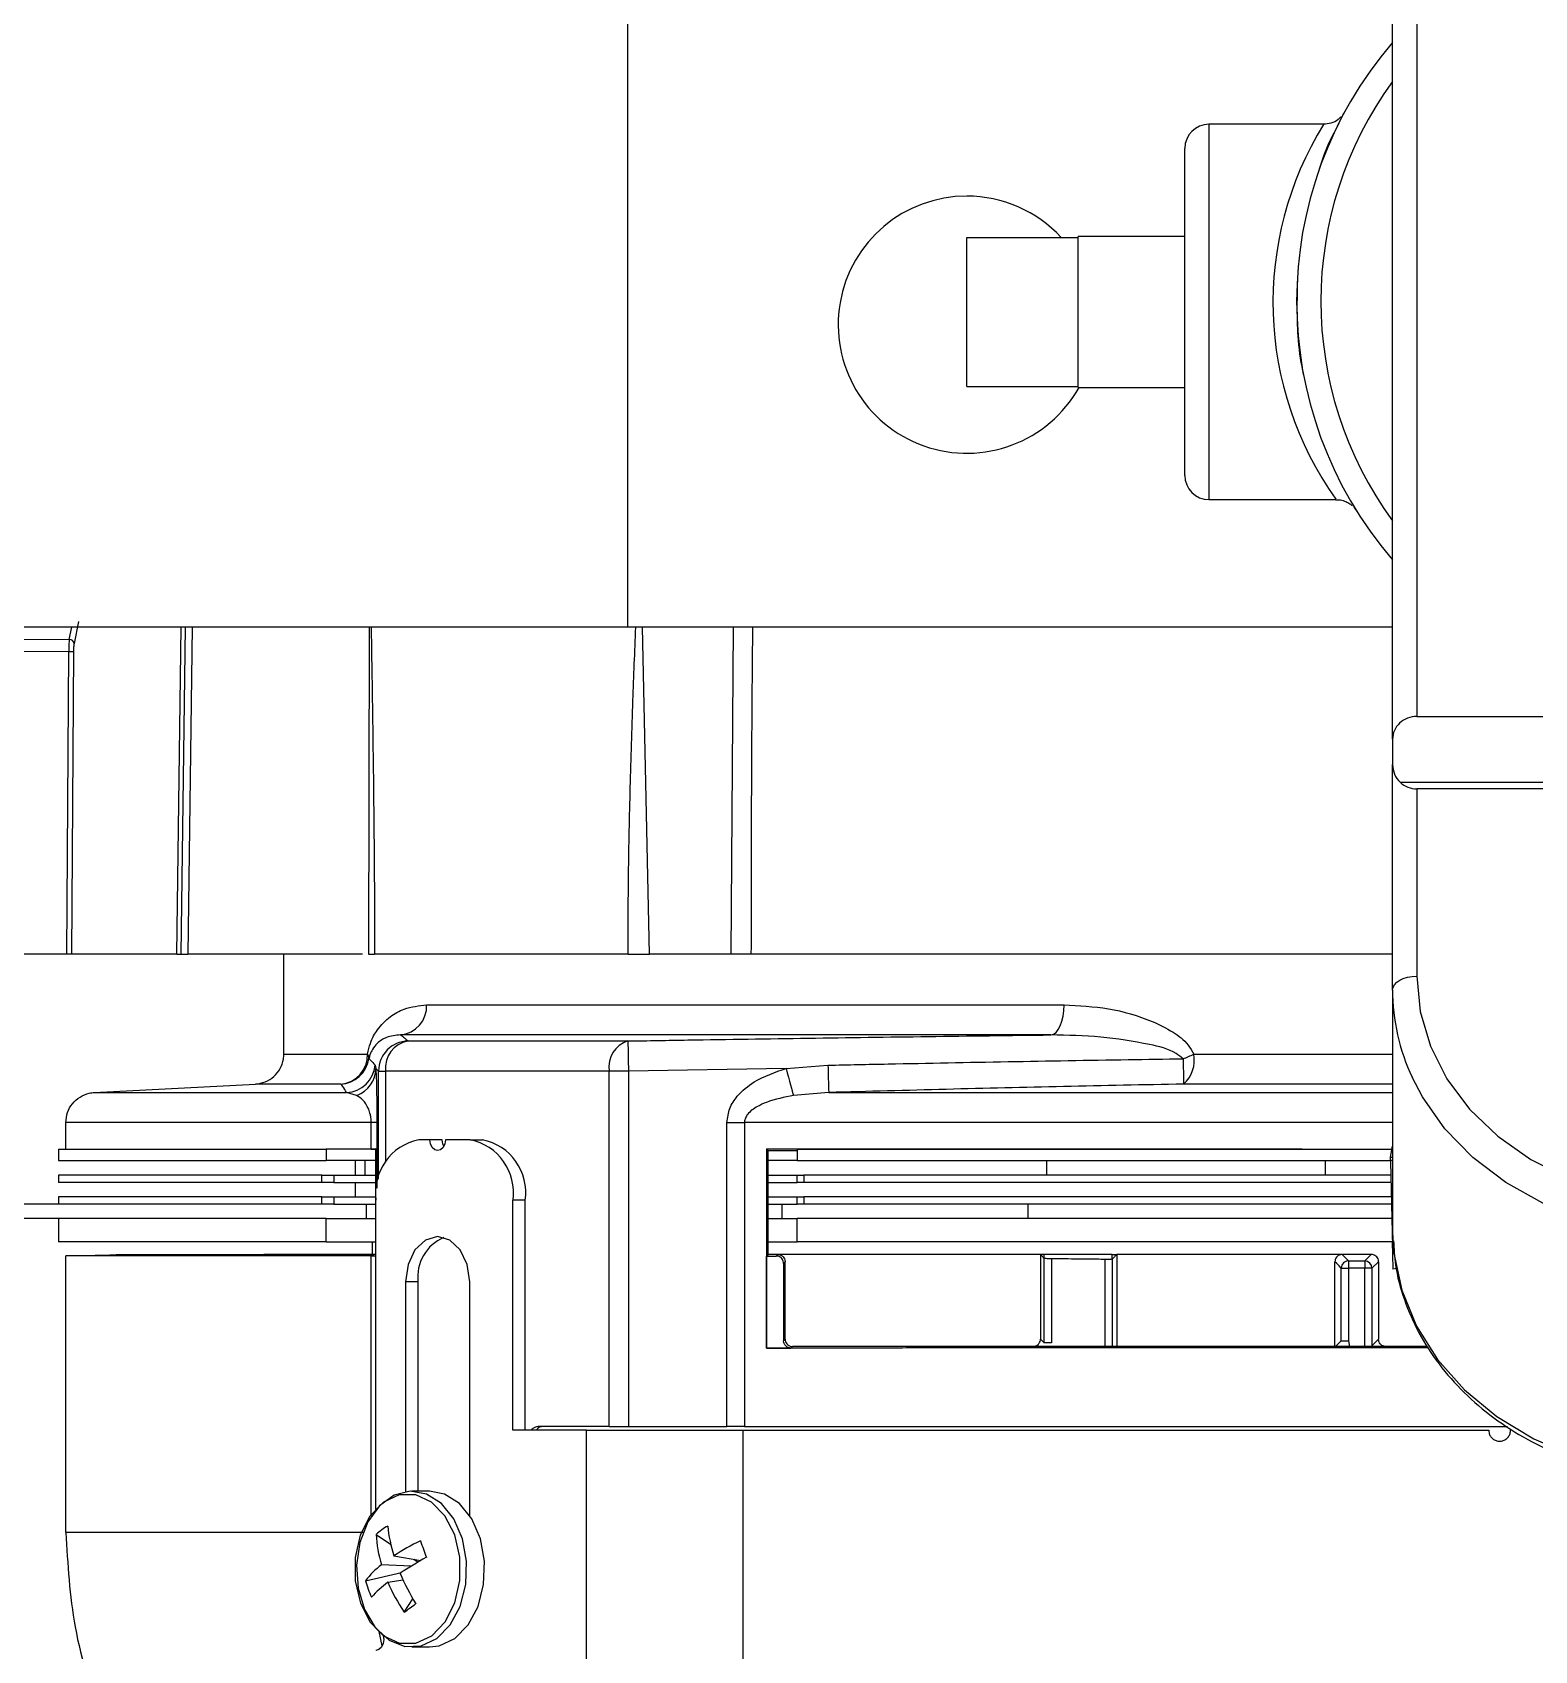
# Model space of a CAD drawing. Extents: x 8 to 113, y 0 to 87.
# Drawn here: x 45.579 to 48.681, y 72.962 to 76.304 of the extents above; entities that cross this region are included whole.
import ezdxf

# ---------------------------------------------------------------- set-up
doc = ezdxf.new("R2010")
doc.units = 0
doc.header["$MEASUREMENT"] = 0
doc.layers.add('OBJECT', color=7, linetype='CONTINUOUS')

msp = doc.modelspace()

# ---------------------------------------------------------------- linework, layer by layer
at = {"layer": 'OBJECT'}
for p, q in [((48.3873, 74.8444), (48.3873, 76.7277)), ((48.4373, 76.7277), (48.4373, 74.8913)), ((46.8083, 75.0752), (46.8083, 76.3252)), ((48.245, 76.114), (48.0083, 76.114)), ((48.0083, 76.114), (48.0083, 75.339)), ((47.9583, 75.389), (47.9583, 76.064)), ((47.5083, 75.8805), (47.7383, 75.8805)), ((47.5083, 75.5725), (47.5083, 75.8805)), ((47.9583, 75.8825), (47.7383, 75.8825)), ((47.7383, 75.8805), (47.7383, 75.8825)), ((47.7383, 75.7514), (47.7383, 75.8805)), ((47.7383, 75.7016), (47.7383, 75.7514)), ((47.7383, 75.5725), (47.7383, 75.7016)), ((47.5083, 75.5725), (47.7383, 75.5725)), ((47.7383, 75.5705), (47.7383, 75.5725)), ((47.7383, 75.5705), (47.9583, 75.5705)), ((48.0083, 75.339), (48.27, 75.339)), ((46.8083, 75.0752), (45.1203, 75.0752)), ((45.6555, 75.0502), (45.6606, 75.0752)), ((45.6745, 75.087), (45.6652, 75.0415)), ((45.8773, 74.4002), (45.8867, 75.0752)), ((45.8862, 74.4002), (45.8956, 75.0752)), ((45.9094, 75.0752), (45.9, 74.4002)), ((46.2748, 75.0752), (46.2728, 74.4002)), ((48.3873, 75.0752), (46.8083, 75.0752)), ((46.8534, 74.4002), (46.8385, 75.0752)), ((47.0258, 75.0752), (47.0211, 74.4002)), ((45.3378, 75.0519), (45.6555, 75.0502)), ((45.6542, 75.0244), (45.3375, 75.026)), ((45.6503, 74.4002), (45.6542, 75.0244)), ((45.6639, 75.0243), (45.66, 74.4002)), ((48.4373, 74.8913), (48.7923, 74.8913)), ((48.3873, 74.8444), (48.3873, 74.7917)), ((48.3873, 74.3262), (48.3873, 74.7917)), ((48.4031, 74.7552), (49.6135, 74.7552)), ((49.5793, 74.7417), (48.4373, 74.7417)), ((48.4373, 74.7417), (48.4373, 74.3549)), ((45.6503, 74.4002), (45.3375, 74.4002)), ((45.8773, 74.4002), (45.66, 74.4002)), ((45.8862, 74.4002), (45.9, 74.4002)), ((46.2608, 74.4002), (45.9, 74.4002)), ((46.0984, 74.1938), (46.0984, 74.4002)), ((46.8089, 74.4002), (46.2857, 74.4002)), ((47.0211, 74.4002), (46.8534, 74.4002)), ((48.3873, 74.4002), (47.0628, 74.4002)), ((46.3932, 74.2954), (47.7091, 74.2954)), ((48.3873, 74.3262), (48.3873, 74.2006)), ((47.6821, 74.2334), (46.3389, 74.2334)), ((46.0984, 74.1938), (46.2711, 74.1938)), ((46.3548, 74.2209), (46.8088, 74.2209)), ((47.9767, 74.1938), (48.3873, 74.1938)), ((48.3873, 74.2006), (48.3873, 73.8306)), ((46.2869, 74.1709), (46.2882, 74.1641)), ((46.2941, 74.1589), (46.2882, 74.1641)), ((47.1354, 74.1641), (46.8098, 74.1589)), ((47.1354, 74.1641), (47.2217, 74.1709)), ((45.7071, 74.1145), (46.0396, 74.1319)), ((46.2158, 74.1319), (46.0396, 74.1319)), ((46.2941, 74.1589), (46.3084, 74.1589)), ((46.2941, 73.9353), (46.2941, 74.1589)), ((46.7703, 74.1589), (46.3084, 74.1589)), ((46.3084, 74.1589), (46.3084, 73.9707)), ((46.8098, 74.1589), (46.7703, 74.1589)), ((46.7703, 73.425), (46.7703, 74.1589)), ((46.8098, 74.1589), (46.8098, 73.425)), ((48.3873, 74.1319), (47.9559, 74.1319)), ((45.7071, 74.1145), (46.2279, 74.1145)), ((46.2487, 74.1084), (46.2279, 74.1145)), ((47.2234, 74.1145), (47.1505, 74.1083)), ((47.2234, 74.1145), (48.3873, 74.1145)), ((46.2788, 74.0526), (45.6484, 74.0526)), ((45.6484, 73.9978), (45.6484, 74.0526)), ((46.2904, 74.0526), (46.2788, 74.0526)), ((46.2788, 73.9978), (46.2788, 74.0526)), ((46.2904, 74.0526), (46.2904, 73.9172)), ((47.0132, 74.0526), (47.0494, 74.0526)), ((47.0132, 73.425), (47.0132, 74.0526)), ((47.0494, 74.0526), (47.0494, 73.425)), ((48.3873, 74.0526), (47.0494, 74.0526)), ((45.6333, 73.9978), (45.6333, 73.9738)), ((45.6333, 73.9978), (46.1855, 73.9978)), ((46.1855, 73.9978), (46.1855, 73.9738)), ((46.2035, 73.9978), (46.1855, 73.9978)), ((46.2788, 73.9978), (46.2035, 73.9978)), ((46.2788, 73.9978), (46.2875, 73.9978)), ((46.2875, 73.9978), (46.2788, 73.9978)), ((46.2875, 73.9987), (46.2875, 73.7763)), ((46.4, 74.0169), (46.377, 74.0169)), ((46.4254, 74.0169), (46.4, 74.0169)), ((46.4831, 74.0169), (46.4318, 74.0169)), ((46.4831, 74.0169), (46.5085, 74.0169)), ((47.095, 73.9984), (47.0983, 73.995)), ((47.095, 73.9984), (47.095, 73.5866)), ((47.0978, 73.995), (47.0983, 73.995)), ((47.0978, 73.995), (47.0978, 73.78)), ((47.0983, 73.995), (47.1583, 73.995)), ((47.1583, 73.9978), (48.3859, 73.9978)), ((47.1583, 73.9978), (47.1583, 73.9738)), ((48.3833, 73.9809), (48.3873, 74.004)), ((45.6333, 73.9738), (46.1855, 73.9738)), ((46.2875, 73.9738), (46.1855, 73.9738)), ((46.2455, 73.9738), (46.2455, 73.9438)), ((46.2665, 73.9438), (46.2665, 73.9738)), ((47.1583, 73.9738), (47.0978, 73.9738)), ((47.1583, 73.9738), (48.3833, 73.9738)), ((47.6735, 73.9438), (47.6735, 73.9738)), ((48.2491, 73.9438), (48.2491, 73.9738)), ((48.3833, 73.9753), (48.3833, 73.9805)), ((48.3873, 73.9738), (48.3833, 73.9738)), ((48.388, 73.796), (48.3834, 73.9722)), ((45.6333, 73.9438), (45.6333, 73.9289)), ((46.1766, 73.9438), (45.6333, 73.9438)), ((46.1766, 73.9289), (45.6333, 73.9289)), ((46.1766, 73.9289), (46.1766, 73.9438)), ((46.1766, 73.9438), (46.2018, 73.9438)), ((46.2018, 73.9289), (46.1766, 73.9289)), ((46.2018, 73.9438), (46.2018, 73.9289)), ((46.2018, 73.9438), (46.2875, 73.9438)), ((46.2018, 73.9289), (46.2875, 73.9289)), ((46.2455, 73.9289), (46.2455, 73.8989)), ((47.0978, 73.9438), (47.1583, 73.9438)), ((47.0978, 73.9289), (47.1583, 73.9289)), ((47.1583, 73.9289), (47.1583, 73.9438)), ((47.1583, 73.9438), (47.172, 73.9438)), ((47.172, 73.9289), (47.1583, 73.9289)), ((47.172, 73.9438), (47.172, 73.9289)), ((48.3841, 73.9438), (47.172, 73.9438)), ((48.3845, 73.9289), (47.172, 73.9289)), ((45.6333, 73.8989), (45.6333, 73.884)), ((46.1766, 73.8989), (45.6333, 73.8989)), ((46.1766, 73.884), (46.1766, 73.8989)), ((46.1766, 73.8989), (46.2018, 73.8989)), ((46.2018, 73.8989), (46.2018, 73.884)), ((46.2018, 73.8989), (46.2875, 73.8989)), ((46.2886, 73.2531), (46.2886, 73.8919)), ((46.5714, 73.4169), (46.5714, 73.8919)), ((46.5969, 73.8919), (46.5714, 73.8919)), ((46.5969, 73.4169), (46.5969, 73.8919)), ((47.0978, 73.8989), (47.1583, 73.8989)), ((47.1583, 73.884), (47.1583, 73.8989)), ((47.1583, 73.8989), (47.172, 73.8989)), ((47.172, 73.8989), (47.172, 73.884)), ((48.3853, 73.8989), (47.172, 73.8989)), ((45.6648, 73.884), (45.4833, 73.884)), ((46.1766, 73.884), (45.6648, 73.884)), ((46.2018, 73.884), (46.1766, 73.884)), ((46.2018, 73.884), (46.2875, 73.884)), ((46.2693, 73.854), (46.2693, 73.884)), ((47.0978, 73.884), (47.1583, 73.884)), ((47.1269, 73.854), (47.1269, 73.884)), ((47.172, 73.884), (47.1583, 73.884)), ((48.3857, 73.884), (47.172, 73.884)), ((47.6352, 73.854), (47.6352, 73.884)), ((45.6648, 73.854), (45.4833, 73.854)), ((45.6333, 73.854), (45.6333, 73.806)), ((46.1855, 73.854), (45.6648, 73.854)), ((46.1855, 73.806), (46.1855, 73.854)), ((46.1855, 73.854), (46.2875, 73.854)), ((47.0978, 73.854), (47.1583, 73.854)), ((47.1583, 73.806), (47.1583, 73.854)), ((48.3865, 73.854), (47.1583, 73.854)), ((48.3873, 73.8306), (48.3879, 73.8092)), ((46.1855, 73.806), (45.6333, 73.806)), ((46.1855, 73.806), (46.2875, 73.806)), ((46.2812, 73.78), (46.2812, 73.806)), ((47.0978, 73.806), (47.1583, 73.806)), ((48.3877, 73.806), (47.1583, 73.806)), ((48.3865, 73.806), (48.388, 73.7511)), ((46.2788, 73.7773), (45.6484, 73.7773)), ((45.6484, 73.206), (45.6484, 73.7773)), ((45.7523, 73.78), (46.0573, 73.78)), ((46.0583, 73.78), (46.0573, 73.78)), ((46.2875, 73.78), (46.0583, 73.78)), ((46.2788, 73.7773), (46.2875, 73.7773)), ((46.2788, 73.7773), (46.2875, 73.7773)), ((46.2788, 73.2398), (46.2788, 73.7773)), ((47.0951, 73.5867), (47.0951, 73.7767)), ((47.0983, 73.78), (47.0978, 73.78)), ((47.0983, 73.78), (47.0983, 73.78)), ((47.0983, 73.78), (47.0994, 73.78)), ((47.1183, 73.78), (47.0994, 73.78)), ((47.1151, 73.7767), (47.1183, 73.78)), ((47.1183, 73.78), (47.1183, 73.78)), ((47.1333, 73.78), (47.1183, 73.78)), ((47.1183, 73.78), (47.1183, 73.78)), ((47.1333, 73.7647), (47.1301, 73.7615)), ((47.1301, 73.7615), (47.1301, 73.602)), ((47.6604, 73.78), (47.1333, 73.78)), ((47.1333, 73.7647), (47.1333, 73.7653)), ((47.1333, 73.7653), (47.1333, 73.7652)), ((47.1333, 73.6053), (47.1333, 73.7647)), ((47.6604, 73.78), (47.6604, 73.6052)), ((47.6683, 73.78), (47.6604, 73.78)), ((47.6679, 73.5975), (47.6679, 73.7724)), ((47.6679, 73.7724), (47.6682, 73.7723)), ((47.6682, 73.7723), (47.6683, 73.78)), ((47.8083, 73.78), (47.6683, 73.78)), ((47.6829, 73.7718), (47.6829, 73.5975)), ((47.7937, 73.59), (47.7937, 73.7706)), ((47.8082, 73.7707), (47.8083, 73.78)), ((47.8082, 73.7707), (47.8087, 73.7708)), ((47.8083, 73.78), (47.818, 73.78)), ((47.8087, 73.7708), (47.8087, 73.59)), ((48.2683, 73.78), (47.818, 73.78)), ((47.818, 73.78), (47.818, 73.59)), ((48.2833, 73.78), (48.2683, 73.78)), ((48.2683, 73.59), (48.2683, 73.7649)), ((48.3433, 73.78), (48.3433, 73.78)), ((48.3583, 73.7651), (48.3448, 73.7517)), ((48.3583, 73.7649), (48.3583, 73.7651)), ((48.3583, 73.7649), (48.3583, 73.6051)), ((48.2813, 73.7519), (48.2963, 73.7519)), ((48.2813, 73.6015), (48.2813, 73.7519)), ((48.3298, 73.7517), (48.2963, 73.7519)), ((48.2963, 73.7519), (48.2963, 73.6015)), ((48.3298, 73.5915), (48.3298, 73.7517)), ((48.3448, 73.7517), (48.3298, 73.7517)), ((48.3448, 73.7517), (48.3448, 73.5915)), ((48.3952, 73.7512), (48.3881, 73.7497)), ((46.3498, 73.7234), (46.3498, 73.2904)), ((46.3752, 73.7234), (46.3498, 73.7234)), ((46.3752, 73.7234), (46.3752, 73.2914)), ((46.482, 73.2411), (46.482, 73.7234)), ((47.1301, 73.602), (47.1333, 73.6053)), ((47.1333, 73.6047), (47.1333, 73.6053)), ((47.6604, 73.6052), (47.6679, 73.5975)), ((47.6829, 73.5975), (47.6679, 73.5975)), ((48.2683, 73.5885), (48.2813, 73.6015)), ((48.2813, 73.6015), (48.2963, 73.6015)), ((48.2963, 73.6015), (48.2982, 73.59)), ((48.3583, 73.6049), (48.3583, 73.6051)), ((47.095, 73.5866), (47.0951, 73.5867)), ((47.1484, 73.59), (47.1483, 73.59)), ((47.3683, 73.59), (47.3683, 73.59)), ((47.3833, 73.59), (47.3683, 73.59)), ((47.3764, 73.59), (47.3683, 73.59)), ((48.4589, 73.59), (47.3833, 73.59)), ((46.7703, 73.425), (46.6233, 73.425)), ((46.7703, 73.425), (46.8098, 73.425)), ((46.8098, 73.425), (47.0132, 73.425)), ((47.0494, 73.425), (48.6243, 73.425)), ((46.7234, 73.4169), (46.5714, 73.4169)), ((46.7234, 72.8369), (46.7234, 73.4169)), ((46.7234, 73.4169), (47.0467, 73.4169)), ((47.0467, 72.8369), (47.0467, 73.4169)), ((47.0467, 73.4169), (48.5858, 73.4169)), ((46.3993, 73.2914), (46.3623, 73.2914)), ((46.2618, 73.206), (45.6484, 73.206)), ((46.2888, 73.2019), (46.3189, 73.182)), ((46.3254, 73.1578), (46.3811, 73.148)), ((46.267, 73.1062), (46.3414, 73.1235)), ((46.3613, 73.1362), (46.2998, 73.1392)), ((46.3664, 73.1506), (46.3754, 73.1447)), ((46.3129, 73.103), (46.3444, 73.1081)), ((46.3469, 73.0415), (46.3649, 73.0686)), ((46.3013, 72.972), (46.2955, 73.0012)), ((46.2886, 72.9619), (46.2886, 72.9624)), ((46.3623, 72.9694), (46.3993, 72.9694))]:
    msp.add_line(p, q, dxfattribs=at)
at = {"layer": 'OBJECT', "flags": 128}
for points in [[(48.3873, 74.3262), (48.3883, 74.3318), (48.3911, 74.3372), (48.3958, 74.3421), (48.402, 74.3465), (48.4095, 74.35), (48.4182, 74.3527), (48.4276, 74.3543), (48.4373, 74.3549)], [(48.4373, 74.3549), (48.4444, 74.2817), (48.4653, 74.2103), (48.4996, 74.1425), (48.5464, 74.08), (48.6046, 74.0241), (48.6727, 73.9765), (48.7491, 73.9381), (48.8319, 73.91), (48.919, 73.8929), (49.0083, 73.8871), (49.0976, 73.8929), (49.1848, 73.91), (49.2676, 73.9381), (49.344, 73.9765), (49.4121, 74.0241), (49.4703, 74.08), (49.5171, 74.1425), (49.5514, 74.2103), (49.5723, 74.2817), (49.5793, 74.3549)], [(47.6821, 74.2334), (47.6874, 74.2349), (47.6925, 74.2386), (47.6972, 74.2444), (47.7013, 74.2521), (47.7046, 74.2615), (47.7071, 74.2721), (47.7086, 74.2835), (47.7091, 74.2954)], [(49.6116, 74.2056), (49.6017, 74.1763), (49.5678, 74.1055), (49.5214, 74.0396), (49.4636, 73.9802), (49.3955, 73.9285), (49.3188, 73.8857), (49.2352, 73.8527), (49.1465, 73.8303), (49.0547, 73.8189), (48.9619, 73.8189), (48.8701, 73.8303), (48.7814, 73.8527), (48.6978, 73.8857), (48.6211, 73.9285), (48.5531, 73.9802), (48.4952, 74.0396), (48.4488, 74.1055), (48.4276, 74.146)], [(47.1354, 74.1641), (47.1378, 74.1551), (47.1402, 74.1464), (47.1425, 74.1381), (47.1446, 74.1303), (47.1465, 74.1233), (47.1481, 74.1172), (47.1495, 74.1122), (47.1505, 74.1083)], [(46.4318, 74.0169), (46.4306, 74.0083), (46.4271, 74.001), (46.422, 73.9961), (46.4159, 73.9944), (46.4098, 73.9961), (46.4046, 74.001), (46.4012, 74.0083), (46.4, 74.0169)], [(46.4286, 74.0034), (46.4266, 74.0083), (46.4254, 74.0169)], [(48.3879, 73.8092), (48.3901, 73.7825), (48.4063, 73.706), (48.4365, 73.6323), (48.48, 73.5633), (48.5358, 73.5005), (48.6027, 73.4454), (48.6791, 73.3993), (48.7631, 73.3633), (48.8528, 73.3381), (48.9462, 73.3245), (49.041, 73.3226), (49.135, 73.3326), (49.2261, 73.3542), (49.3121, 73.387), (49.391, 73.43), (49.461, 73.4824), (49.5205, 73.543), (49.568, 73.6102), (49.6024, 73.6826), (49.623, 73.7584), (49.6293, 73.8306)], [(46.482, 73.7234), (46.477, 73.7592), (46.4626, 73.7895), (46.4412, 73.8098), (46.4159, 73.8169), (46.3906, 73.8098), (46.3691, 73.7895), (46.3548, 73.7592), (46.3498, 73.7234)], [(45.6484, 73.7773), (45.7391, 73.7796), (45.7523, 73.78)], [(47.0951, 73.7767), (47.0973, 73.779), (47.0983, 73.78)], [(47.6604, 73.78), (47.6609, 73.7795), (47.6618, 73.7786), (47.6636, 73.7768), (47.6654, 73.7749), (47.6663, 73.774), (47.6679, 73.7724)], [(47.818, 73.78), (47.8175, 73.7795), (47.8153, 73.7773), (47.8142, 73.7762), (47.8131, 73.7752), (47.8109, 73.773), (47.8098, 73.7719), (47.8087, 73.7708)], [(48.2813, 73.7519), (48.2769, 73.7563), (48.272, 73.7612), (48.2683, 73.7649)], [(48.2833, 73.78), (48.2841, 73.7792), (48.2872, 73.7761), (48.292, 73.7713), (48.2964, 73.7669)], [(48.2964, 73.7669), (48.2964, 73.7665), (48.2964, 73.7656), (48.2964, 73.7642), (48.2963, 73.7623), (48.2963, 73.7601), (48.2963, 73.7575), (48.2963, 73.7548), (48.2963, 73.7519)], [(48.2964, 73.7669), (48.3264, 73.7667), (48.3299, 73.7667)], [(48.3299, 73.7667), (48.3299, 73.7663), (48.3299, 73.7654), (48.3299, 73.764), (48.3299, 73.7622), (48.3299, 73.7599), (48.3299, 73.7573), (48.3299, 73.7546), (48.3298, 73.7517)], [(48.3299, 73.7667), (48.3303, 73.7671), (48.3335, 73.7702), (48.3384, 73.7751), (48.3433, 73.78)], [(47.1483, 73.59), (47.1475, 73.5892), (47.1451, 73.5868)], [(46.4142, 72.9871), (46.4418, 73.0151), (46.4623, 73.0533), (46.4739, 73.0984), (46.4756, 73.1463), (46.4673, 73.1929), (46.4496, 73.2338), (46.4241, 73.2656), (46.3932, 73.2853), (46.3595, 73.2913), (46.3261, 73.283), (46.2959, 73.2611), (46.2716, 73.2276), (46.2554, 73.1855), (46.2486, 73.1385), (46.252, 73.0907), (46.2652, 73.0465), (46.287, 73.0097), (46.3155, 72.9837), (46.3481, 72.9706), (46.3821, 72.9718), (46.4142, 72.9871)], [(46.4512, 72.9871), (46.4788, 73.0151), (46.4993, 73.0533), (46.5109, 73.0984), (46.5126, 73.1463), (46.5043, 73.1929), (46.4866, 73.2338), (46.4611, 73.2656), (46.4302, 73.2853), (46.3993, 73.2914)], [(46.4037, 72.9925), (46.4314, 73.0211), (46.4514, 73.0604), (46.462, 73.1065), (46.4619, 73.1549), (46.4512, 73.201), (46.431, 73.2401), (46.4033, 73.2685), (46.3707, 73.2834), (46.3364, 73.2833), (46.3039, 73.2682), (46.2762, 73.2396), (46.2561, 73.2004), (46.2456, 73.1543), (46.2457, 73.1058), (46.2563, 73.0598), (46.2765, 73.0207), (46.3043, 72.9923), (46.3369, 72.9774), (46.3711, 72.9775), (46.4037, 72.9925)], [(46.3036, 72.9925), (46.3045, 72.9849), (46.3033, 72.9763), (46.2999, 72.969), (46.2947, 72.9641), (46.2886, 72.9624)], [(46.3993, 72.9694), (46.4191, 72.9718), (46.4512, 72.9871)]]:
    msp.add_lwpolyline(points, dxfattribs=at)
at = {"layer": 'OBJECT'}
for centre, radius, start, end in [((49.0083, 75.7487), 0.819, 139.3094, 220.6906), ((49.0083, 75.7487), 0.769, 143.8565, 216.1435), ((48.0083, 76.064), 0.05, 90, 180), ((48.8401, 75.7459), 0.6997, 148.268, 215.4449), ((47.5083, 75.7002), 0.2655, 90, 330.7571), ((47.5083, 75.7002), 0.2655, 42.773, 90), ((48.0083, 75.389), 0.05, 180, 270), ((45.6553, 75.0402), 0.01, 7.5429, 88.8676), ((45.542, 65.8412), 9.184, 89.23966, 89.30001), ((48.4373, 74.7917), 0.05, 180, 226.8214), ((48.4373, 74.7917), 0.05, 226.8214, 270), ((46.3339, 74.2925), 0.0593, 274.818, 2.7807), ((48.8174, 74.3277), 0.4301, 180.2015, 204.9991), ((46.2106, 74.1922), 0.0605, 274.9206, 1.5733), ((46.2597, 74.1852), 0.0143, 355.8769, 37.3541), ((46.3561, 74.1589), 0.062, 91.1731, 179.9815), ((46.3648, 74.165), 0.0568, 100.1323, 186.1769), ((46.8251, 74.1678), 0.0556, 107.1155, 189.1917), ((96.1263, 74.997), 49.3237, 180.90161, 180.97361), ((47.7994, 74.5624), 0.4091, 292.3442, 295.6976), ((47.9118, 74.1812), 0.0662, 311.836, 10.9777), ((46.2127, 74.1939), 0.062, 272.8403, 350.9564), ((46.2252, 74.1765), 0.062, 272.5494, 354.8621), ((46.2279, 74.165), 0.0604, 290.2163, 359.1613), ((64.1001, 74.6375), 16.8849, 181.58368, 181.7751), ((60.5892, 74.4089), 12.6363, 181.01937, 181.25597), ((46.3991, 73.9075), 0.1116, 101.4218, 188.0493), ((46.461, 73.9075), 0.1116, 351.9505, 78.5782), ((46.4864, 73.9075), 0.1116, 351.9506, 78.5782), ((48.5033, 73.9805), 0.12, 179.8086, 180), ((48.5033, 73.9753), 0.12, 180, 180.7501), ((48.5033, 73.9753), 0.12, 180.7501, 181.5), ((46.4634, 73.7335), 0.0887, 113.0746, 186.5383), ((48.398, 73.7963), 0.01, 181.5, 183), ((48.2963, 73.7519), 0.015, 89.7105, 179.9532), ((48.3298, 73.7517), 0.015, 0.0453, 89.6349), ((48.398, 73.7514), 0.01, 181.5, 189.5559), ((46.399, 73.0749), 0.1681, 120.8676, 130.9596), ((46.5578, 73.2166), 0.2694, 183.1351, 196.699), ((46.6259, 73.2516), 0.3148, 185.9007, 197.338), ((46.5796, 72.7657), 0.4673, 115.2289, 122.9511), ((50.5364, 74.6742), 4.4136, 199.6729, 200.1405), ((46.416, 72.9909), 0.1885, 128.0842, 142.2532), ((46.7326, 72.5354), 0.7064, 118.7735, 123.9165), ((46.4849, 73.166), 0.226, 195.3348, 204.4778), ((46.4705, 72.8959), 0.2602, 127.2767, 137.3008), ((46.6451, 73.2466), 0.3619, 203.3804, 214.5151), ((46.7504, 73.2942), 0.4467, 202.7479, 211.8021), ((46.003, 73.5416), 0.6069, 304.5177, 307.3095)]:
    msp.add_arc(centre, radius, start, end, dxfattribs=at)
for centre, major_axis, ratio, start_param, end_param in [((48.4373, 74.8444), (0.05, 0), 0.938361, 1.570796, 3.141593), ((46.2284, 74.0159), (0.062, -0.0151), 0.162756, 5.700224, 6.014583), ((47.8899, 71.9113), (2.3412, 0), 0.904333, 1.356713, 1.358461), ((46.2284, 73.7591), (0.062, 0.0151), 0.162711, 0.268626, 0.582985)]:
    msp.add_ellipse(centre, major_axis=major_axis, ratio=ratio, start_param=start_param, end_param=end_param, dxfattribs=at)
for points, knots in [([(48.235, 76.0166), (48.2358, 76.0196), (48.2475, 76.0606), (48.2671, 76.0967), (48.2833, 76.13), (48.2866, 76.1359), (48.2883, 76.1389)], [0, 0, 0, 0, 0.03785, 0.511788, 0.755951, 1, 1, 1, 1]), ([(48.2803, 76.1291), (48.2787, 76.1274), (48.2731, 76.1215), (48.2608, 76.1153), (48.25, 76.1146), (48.2449, 76.1142)], [0, 0, 0, 0, 0.179336, 0.61954, 1, 1, 1, 1]), ([(48.204, 75.5961), (48.2034, 75.5991), (48.1977, 75.6242), (48.1891, 75.6928), (48.1906, 75.7584), (48.1916, 75.7992)], [0, 0, 0, 0, 0.0484014, 0.4076006, 1, 1, 1, 1]), ([(48.27, 75.3385), (48.2732, 75.3386), (48.2803, 75.3387), (48.2903, 75.3354), (48.2984, 75.3311), (48.3023, 75.3277), (48.3038, 75.3265)], [0, 0, 0, 0, 0.258862, 0.576505, 0.843013, 1, 1, 1, 1]), ([(48.3129, 75.316), (48.3131, 75.3158), (48.3138, 75.3146), (48.3123, 75.3169), (48.3071, 75.3259), (48.3043, 75.3307)], [0, 0, 0, 0, 0.078613, 0.511418, 1, 1, 1, 1]), ([(46.2786, 75.0752), (46.2794, 75.0248), (46.2812, 74.9147), (46.2835, 74.7446), (46.2853, 74.57), (46.2856, 74.4551), (46.2857, 74.4002)], [0, 0, 0, 0, 0.22394, 0.489698, 0.755953, 1, 1, 1, 1]), ([(46.8089, 74.4002), (46.8091, 74.4551), (46.8096, 74.5699), (46.8133, 74.7446), (46.8185, 74.9146), (46.8229, 75.0248), (46.8249, 75.0752)], [0, 0, 0, 0, 0.24402, 0.510283, 0.77599, 1, 1, 1, 1]), ([(47.066, 75.0752), (47.0655, 75.0293), (47.0642, 74.8939), (47.0631, 74.6689), (47.0629, 74.4897), (47.0628, 74.4002)], [0, 0, 0, 0, 0.2038318, 0.6019161, 1, 1, 1, 1]), ([(45.6555, 75.0502), (45.6553, 75.0487), (45.655, 75.0458), (45.6546, 75.0394), (45.6543, 75.0322), (45.6542, 75.027), (45.6542, 75.0244)], [0, 0, 0, 0, 0.2497795, 0.4995782, 0.7496537, 1, 1, 1, 1]), ([(45.6652, 75.0415), (45.665, 75.0405), (45.6647, 75.0385), (45.6643, 75.0343), (45.664, 75.0295), (45.6639, 75.026), (45.6639, 75.0243)], [0, 0, 0, 0, 0.248699, 0.500161, 0.750977, 1, 1, 1, 1]), ([(45.66, 74.4002), (45.6598, 74.4002), (45.6594, 74.4002), (45.6582, 74.4002), (45.6572, 74.4002), (45.6559, 74.4002), (45.6545, 74.4002), (45.6526, 74.4002), (45.6512, 74.4002), (45.6503, 74.4002)], [0, 0, 0, 0, 0.235209, 0.351551, 0.467887, 0.584217, 0.700551, 0.816896, 1, 1, 1, 1]), ([(45.8773, 74.4002), (45.8775, 74.4002), (45.878, 74.4002), (45.879, 74.4002), (45.8802, 74.4002), (45.8815, 74.4002), (45.883, 74.4002), (45.8846, 74.4002), (45.8857, 74.4002), (45.8862, 74.4002)], [0, 0, 0, 0, 0.143841, 0.287689, 0.431522, 0.575355, 0.719217, 0.857744, 1, 1, 1, 1]), ([(46.2728, 74.4002), (46.2727, 74.4002), (46.2725, 74.4002), (46.2789, 74.4002), (46.2843, 74.4002), (46.2857, 74.4002)], [0, 0, 0, 0, 0.425021, 0.850043, 1, 1, 1, 1]), ([(46.8089, 74.4002), (46.8146, 74.4002), (46.8259, 74.4002), (46.842, 74.4002), (46.851, 74.4002), (46.8534, 74.4002)], [0, 0, 0, 0, 0.425023, 0.850044, 1, 1, 1, 1]), ([(47.0628, 74.4002), (47.0595, 74.4002), (47.0505, 74.4002), (47.0359, 74.4002), (47.0252, 74.4002), (47.0211, 74.4002)], [0, 0, 0, 0, 0.263884, 0.723096, 1, 1, 1, 1]), ([(46.2711, 74.1938), (46.2729, 74.2016), (46.278, 74.2231), (46.294, 74.249), (46.3172, 74.2725), (46.3508, 74.2907), (46.3774, 74.2937), (46.3932, 74.2954)], [0, 0, 0, 0, 0.082616, 0.229115, 0.451924, 0.67554, 1, 1, 1, 1]), ([(47.7091, 74.2954), (47.7397, 74.2939), (47.8008, 74.291), (47.8773, 74.2691), (47.932, 74.2418), (47.9627, 74.2191), (47.9731, 74.2003), (47.9767, 74.1938)], [0, 0, 0, 0, 0.318535, 0.636337, 0.797116, 0.929766, 1, 1, 1, 1]), ([(46.3389, 74.2334), (46.3291, 74.2325), (46.3121, 74.2308), (46.2935, 74.2192), (46.2825, 74.206), (46.2767, 74.1957), (46.2746, 74.187), (46.274, 74.1841)], [0, 0, 0, 0, 0.401034, 0.694759, 0.864025, 0.95611, 1, 1, 1, 1]), ([(46.3389, 74.2334), (46.3417, 74.2316), (46.347, 74.228), (46.3523, 74.2232), (46.3548, 74.2209)], [0, 0, 0, 0, 0.520773, 1, 1, 1, 1]), ([(46.8088, 74.2209), (46.8501, 74.2216), (47.0567, 74.225), (47.3478, 74.2293), (47.5977, 74.2324), (47.6821, 74.2334)], [0, 0, 0, 0, 0.14196, 0.7098, 1, 1, 1, 1]), ([(47.9549, 74.1841), (47.9502, 74.1879), (47.9303, 74.2039), (47.8704, 74.2172), (47.7847, 74.2315), (47.7165, 74.2328), (47.6821, 74.2334)], [0, 0, 0, 0, 0.063061, 0.269117, 0.631932, 1, 1, 1, 1]), ([(46.0396, 74.1319), (46.0466, 74.133), (46.0604, 74.1351), (46.0784, 74.1467), (46.0916, 74.1632), (46.0977, 74.1799), (46.0982, 74.1904), (46.0984, 74.1938)], [0, 0, 0, 0, 0.222101, 0.4442, 0.666298, 0.88839, 1, 1, 1, 1]), ([(46.274, 74.1841), (46.2747, 74.1836), (46.2781, 74.1808), (46.2824, 74.1764), (46.2861, 74.172), (46.2869, 74.1709)], [0, 0, 0, 0, 0.160413, 0.802068, 1, 1, 1, 1]), ([(46.2882, 74.1641), (46.2888, 74.1544), (46.2894, 74.141), (46.2901, 74.1052), (46.2904, 74.079), (46.2904, 74.0602), (46.2904, 74.0526)], [0, 0, 0, 0, 0.50075, 0.686143, 0.873077, 1, 1, 1, 1]), ([(47.0132, 74.0526), (47.0145, 74.0625), (47.0169, 74.0823), (47.0369, 74.1121), (47.0752, 74.1438), (47.1126, 74.1564), (47.1354, 74.1641)], [0, 0, 0, 0, 0.16794, 0.334632, 0.594445, 1, 1, 1, 1]), ([(47.2217, 74.1709), (47.263, 74.1718), (47.4696, 74.1761), (47.714, 74.1806), (47.9171, 74.1836), (47.9549, 74.1841)], [0, 0, 0, 0, 0.169099, 0.845499, 1, 1, 1, 1]), ([(46.2279, 74.1145), (46.2266, 74.1167), (46.2226, 74.1237), (46.2185, 74.1286), (46.2158, 74.1319)], [0, 0, 0, 0, 0.321063, 1, 1, 1, 1]), ([(47.9559, 74.1319), (47.8733, 74.1303), (47.6291, 74.1255), (47.3849, 74.1189), (47.2234, 74.1145)], [0, 0, 0, 0, 0.33844, 1, 1, 1, 1]), ([(45.6484, 74.0526), (45.6491, 74.0596), (45.6504, 74.0735), (45.6611, 74.0921), (45.6769, 74.1061), (45.6933, 74.1131), (45.7037, 74.1141), (45.7071, 74.1145)], [0, 0, 0, 0, 0.222089, 0.444177, 0.666267, 0.888362, 1, 1, 1, 1]), ([(46.2788, 74.0526), (46.2787, 74.0552), (46.2785, 74.0611), (46.2767, 74.071), (46.2714, 74.0866), (46.2615, 74.0999), (46.253, 74.1055), (46.2487, 74.1084)], [0, 0, 0, 0, 0.061062, 0.137017, 0.266871, 0.630194, 1, 1, 1, 1]), ([(47.1505, 74.1083), (47.1315, 74.1046), (47.1059, 74.0996), (47.0744, 74.0853), (47.0587, 74.0745), (47.051, 74.0622), (47.0494, 74.0562), (47.0494, 74.0531), (47.0494, 74.0526)], [0, 0, 0, 0, 0.476054, 0.640497, 0.854535, 0.926508, 0.987725, 1, 1, 1, 1]), ([(47.095, 73.9984), (47.2008, 73.9983), (47.4127, 73.9981), (47.7572, 73.998), (48.0823, 73.9979), (48.2961, 73.9978), (48.3863, 73.9978)], [0, 0, 0, 0, 0.267888, 0.536631, 0.804519, 1, 1, 1, 1]), ([(48.3893, 73.8083), (48.3901, 73.7917), (48.3923, 73.7506), (48.41, 73.6864), (48.4399, 73.6175), (48.4816, 73.5529), (48.5337, 73.4938), (48.5953, 73.4414), (48.6653, 73.3967), (48.7423, 73.3608), (48.8246, 73.3342), (48.9107, 73.3175), (48.9988, 73.3112), (49.0872, 73.3153), (49.174, 73.3298), (49.2575, 73.3544), (49.3361, 73.3887), (49.4082, 73.4319), (49.4721, 73.4834), (49.5267, 73.542), (49.5706, 73.6065), (49.6033, 73.6756), (49.6227, 73.7477), (49.6309, 73.8), (49.6289, 73.8276), (49.6286, 73.8307)], [0, 0, 0, 0, 0.0307186, 0.0759109, 0.1211528, 0.1665302, 0.2120877, 0.2578266, 0.303719, 0.3497253, 0.3958087, 0.4419419, 0.4881084, 0.5343005, 0.5805154, 0.6267501, 0.6729965, 0.719237, 0.7654402, 0.8115602, 0.8575413, 0.9033322, 0.9489061, 0.99428, 1, 1, 1, 1]), ([(47.0951, 73.7767), (47.098, 73.7767), (47.1039, 73.7767), (47.1106, 73.7767), (47.1143, 73.7767), (47.1151, 73.7767)], [0, 0, 0, 0, 0.44189, 0.883774, 1, 1, 1, 1]), ([(47.1183, 73.78), (47.1171, 73.78), (47.1104, 73.78), (47.1038, 73.78), (47.0983, 73.78)], [0, 0, 0, 0, 0.1730775, 1, 1, 1, 1]), ([(47.1301, 73.7615), (47.13, 73.763), (47.1297, 73.766), (47.1277, 73.7701), (47.1247, 73.7735), (47.1204, 73.7762), (47.117, 73.7765), (47.1151, 73.7767)], [0, 0, 0, 0, 0.172261, 0.344036, 0.527768, 0.740235, 1, 1, 1, 1]), ([(47.1183, 73.78), (47.1199, 73.7798), (47.1229, 73.7796), (47.1275, 73.7772), (47.1311, 73.7734), (47.133, 73.769), (47.1332, 73.7663), (47.1333, 73.7652)], [0, 0, 0, 0, 0.209426, 0.418167, 0.637117, 0.857381, 1, 1, 1, 1]), ([(47.1333, 73.7652), (47.1333, 73.7651), (47.1333, 73.7649), (47.1333, 73.7648), (47.1333, 73.7647)], [0, 0, 0, 0, 0.756467, 1, 1, 1, 1]), ([(47.6682, 73.7723), (47.6687, 73.7723), (47.6697, 73.7722), (47.6731, 73.772), (47.6777, 73.7719), (47.6811, 73.7718), (47.6829, 73.7718)], [0, 0, 0, 0, 0.24613, 0.492254, 0.738351, 1, 1, 1, 1]), ([(47.6829, 73.7718), (47.7014, 73.7716), (47.7325, 73.7712), (47.7694, 73.7708), (47.7879, 73.7706), (47.7937, 73.7706)], [0, 0, 0, 0, 0.499117, 0.842425, 1, 1, 1, 1]), ([(47.7937, 73.7706), (47.7954, 73.7706), (47.7988, 73.7705), (47.8032, 73.7706), (47.8066, 73.7706), (47.8077, 73.7707), (47.8082, 73.7707)], [0, 0, 0, 0, 0.25593, 0.512167, 0.768479, 1, 1, 1, 1]), ([(48.2833, 73.78), (48.2821, 73.7799), (48.2792, 73.7797), (48.275, 73.7778), (48.2713, 73.7744), (48.2688, 73.7699), (48.2685, 73.7666), (48.2683, 73.7649)], [0, 0, 0, 0, 0.154513, 0.370359, 0.58189, 0.790898, 1, 1, 1, 1]), ([(48.3433, 73.78), (48.3408, 73.78), (48.3308, 73.78), (48.3108, 73.78), (48.2933, 73.78), (48.2833, 73.78)], [0, 0, 0, 0, 0.125776, 0.500813, 1, 1, 1, 1]), ([(48.3583, 73.7651), (48.3582, 73.7662), (48.3581, 73.7689), (48.3563, 73.7731), (48.3529, 73.777), (48.3483, 73.7795), (48.345, 73.7798), (48.3433, 73.78)], [0, 0, 0, 0, 0.139108, 0.354906, 0.570675, 0.785286, 1, 1, 1, 1]), ([(47.1451, 73.5868), (47.143, 73.587), (47.1389, 73.5875), (47.1342, 73.5911), (47.1312, 73.5957), (47.1302, 73.5994), (47.1301, 73.6016), (47.1301, 73.602)], [0, 0, 0, 0, 0.292382, 0.559792, 0.754516, 0.950187, 1, 1, 1, 1]), ([(47.1333, 73.6053), (47.1333, 73.6052), (47.1333, 73.605), (47.1333, 73.6048), (47.1333, 73.6047)], [0, 0, 0, 0, 0.634723, 1, 1, 1, 1]), ([(47.1333, 73.6047), (47.1335, 73.6031), (47.1339, 73.5997), (47.1368, 73.595), (47.141, 73.5916), (47.1452, 73.5902), (47.1475, 73.59), (47.1483, 73.59)], [0, 0, 0, 0, 0.220255, 0.440265, 0.662934, 0.885712, 1, 1, 1, 1]), ([(47.6454, 73.59), (47.6472, 73.5902), (47.6508, 73.5906), (47.6555, 73.5936), (47.6589, 73.5979), (47.6603, 73.6021), (47.6604, 73.6045), (47.6604, 73.6052)], [0, 0, 0, 0, 0.238416, 0.477115, 0.706233, 0.916869, 1, 1, 1, 1]), ([(48.3448, 73.5915), (48.3492, 73.5958), (48.3536, 73.6002), (48.3583, 73.6049), (48.3583, 73.6049)], [0, 0, 0, 0, 0.9999692, 1, 1, 1, 1]), ([(48.3733, 73.59), (48.3722, 73.5901), (48.3695, 73.5903), (48.3653, 73.592), (48.3614, 73.5954), (48.3588, 73.5999), (48.3585, 73.6033), (48.3583, 73.6049)], [0, 0, 0, 0, 0.13902, 0.354777, 0.570511, 0.785205, 1, 1, 1, 1]), ([(47.3834, 73.5869), (47.3618, 73.5868), (47.3186, 73.5868), (47.2549, 73.5868), (47.1799, 73.5867), (47.1272, 73.5867), (47.095, 73.5866)], [0, 0, 0, 0, 0.218765, 0.43753, 0.656295, 1, 1, 1, 1]), ([(47.0951, 73.5867), (47.1067, 73.5867), (47.1233, 73.5867), (47.1401, 73.5867), (47.1451, 73.5868)], [0, 0, 0, 0, 0.701382, 1, 1, 1, 1]), ([(47.3683, 73.59), (47.352, 73.59), (47.3143, 73.59), (47.2404, 73.59), (47.1842, 73.59), (47.1484, 73.59)], [0, 0, 0, 0, 0.2183231, 0.5030555, 1, 1, 1, 1]), ([(48.4618, 73.5872), (48.4545, 73.5872), (48.3556, 73.5872), (48.1682, 73.5872), (47.8999, 73.5871), (47.6364, 73.587), (47.4677, 73.5869), (47.3834, 73.5869)], [0, 0, 0, 0, 0.019138, 0.260895, 0.502653, 0.751326, 1, 1, 1, 1]), ([(46.61, 73.4169), (46.6101, 73.4171), (46.6108, 73.419), (46.6136, 73.4219), (46.6181, 73.4245), (46.6216, 73.4249), (46.6233, 73.425)], [0, 0, 0, 0, 0.044427, 0.306596, 0.66785, 1, 1, 1, 1]), ([(46.6333, 73.425), (46.6308, 73.4247), (46.6268, 73.4241), (46.6222, 73.4208), (46.6206, 73.418), (46.6199, 73.4169)], [0, 0, 0, 0, 0.49661, 0.793917, 1, 1, 1, 1]), ([(47.0494, 73.425), (47.0438, 73.425), (47.0327, 73.425), (47.0197, 73.425), (47.0132, 73.425)], [0, 0, 0, 0, 0.5, 1, 1, 1, 1]), ([(48.5858, 73.4169), (48.5859, 73.4151), (48.5862, 73.4109), (48.589, 73.4046), (48.5941, 73.3989), (48.6008, 73.3952), (48.6084, 73.3939), (48.6161, 73.3953), (48.6228, 73.3991), (48.6279, 73.4049), (48.6305, 73.4112), (48.6307, 73.4153), (48.6308, 73.4169)], [0, 0, 0, 0, 0.073629, 0.179766, 0.286275, 0.393535, 0.501562, 0.610021, 0.718405, 0.826275, 0.933443, 1, 1, 1, 1]), ([(45.6484, 73.206), (45.6522, 73.1406), (45.6601, 73.0051), (45.7132, 72.8366), (45.7642, 72.7403), (45.7824, 72.706)], [0, 0, 0, 0, 0.375049, 0.776984, 1, 1, 1, 1])]:
    msp.add_open_spline(points, degree=3, knots=knots, dxfattribs=at)

doc.saveas('drawing.dxf')
